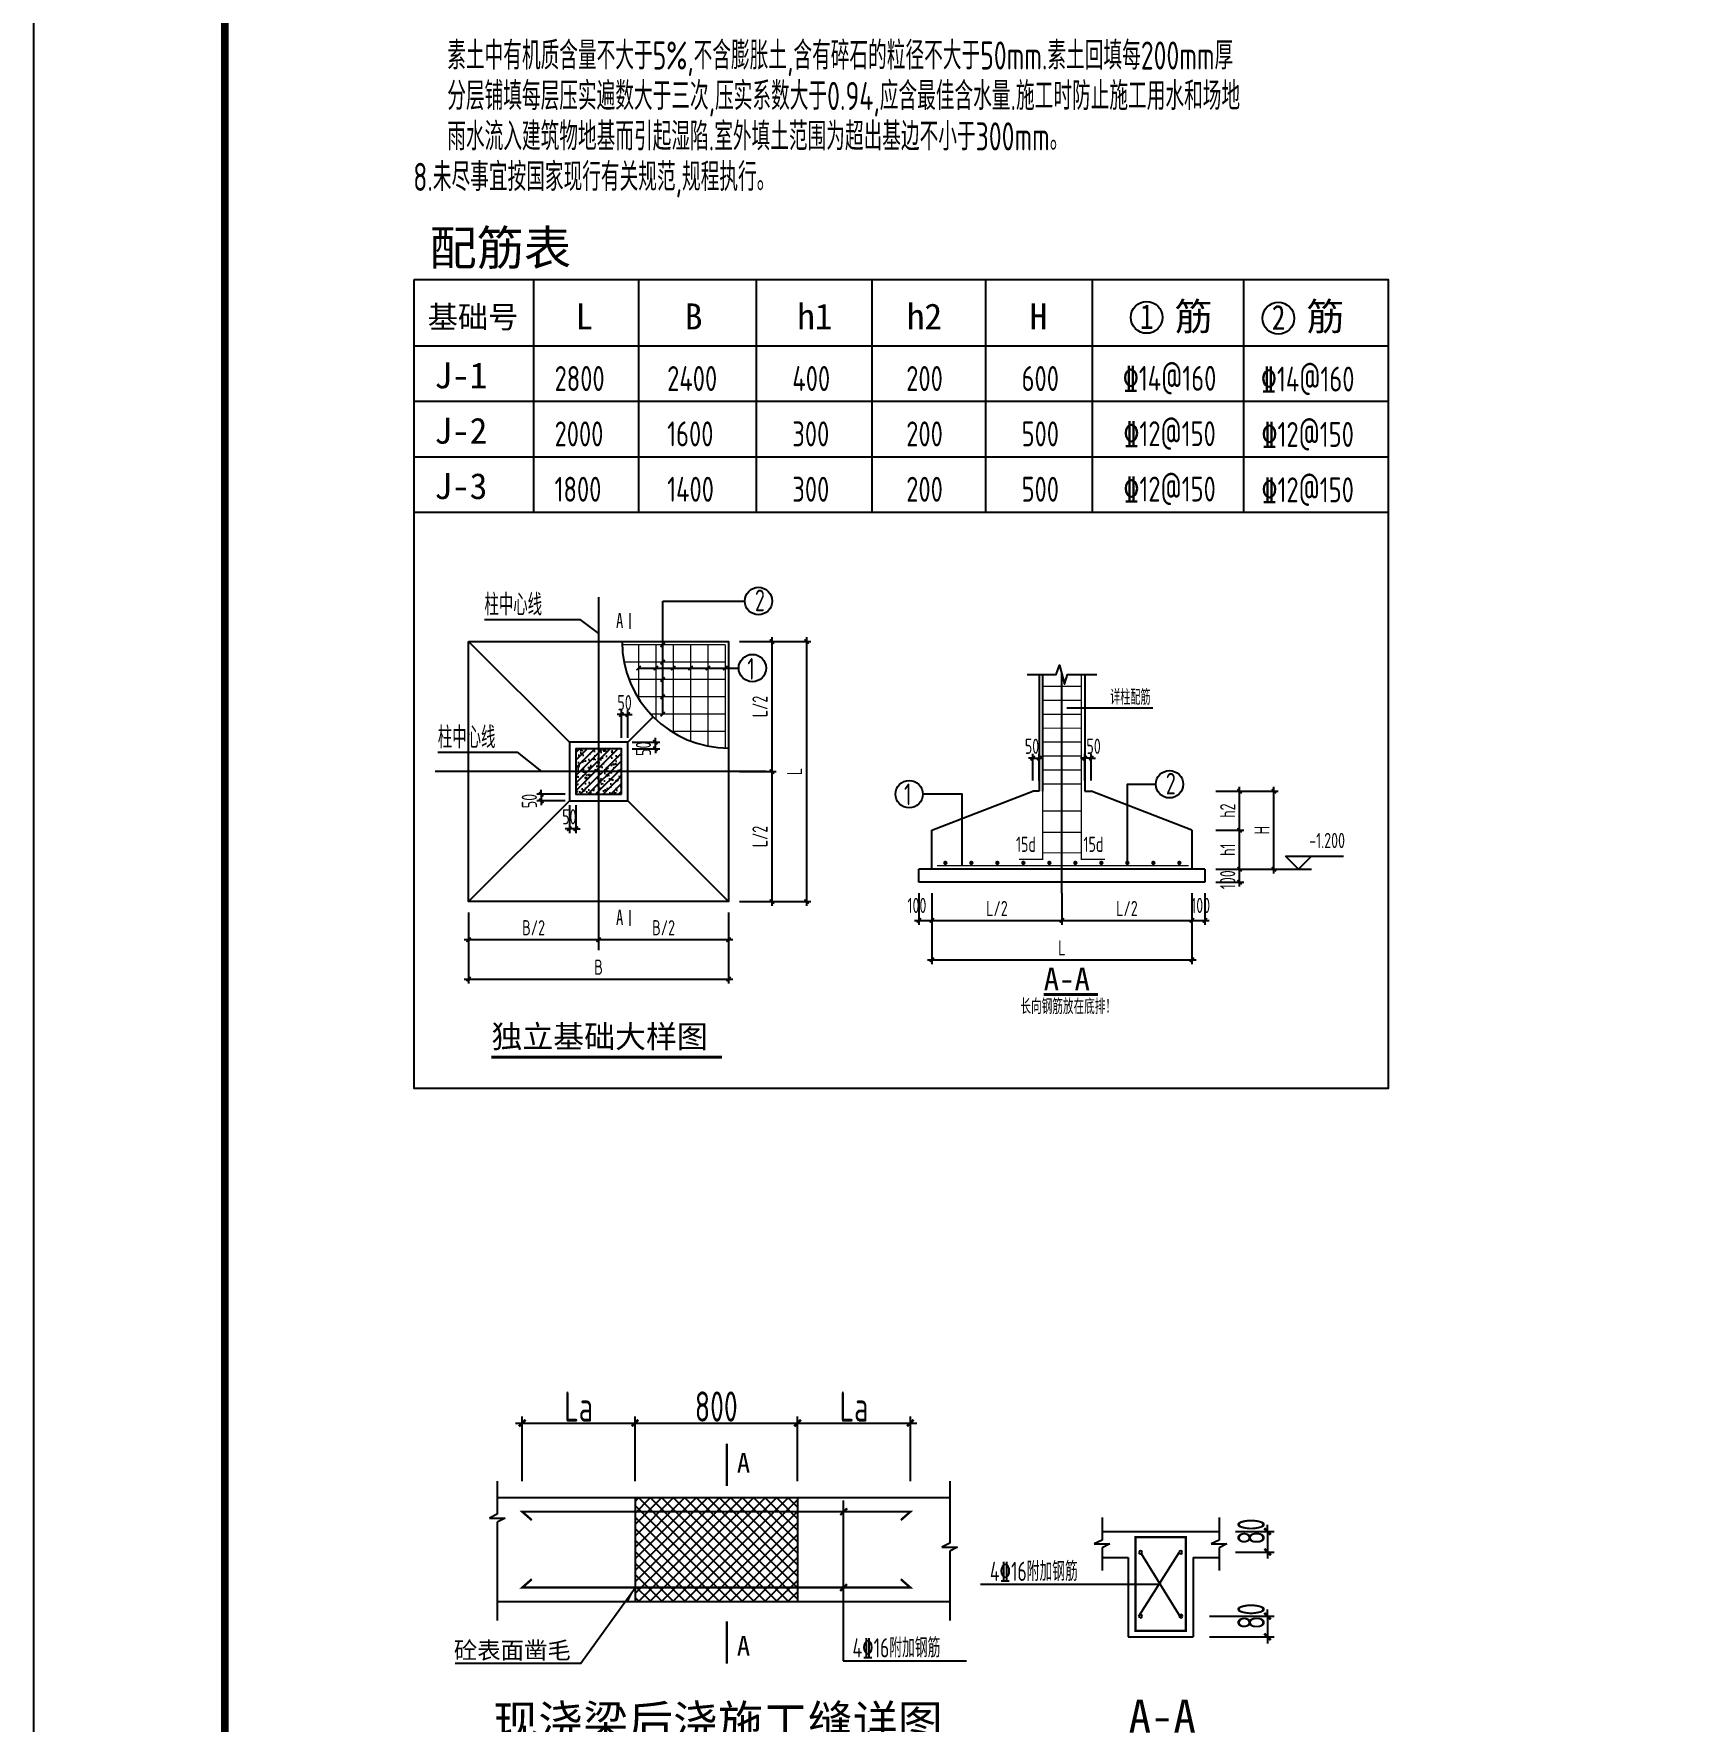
# Model space of a CAD drawing. Extents: x 2303022 to 2899168, y 17226141 to 18257813.
# Drawn here: x 2536210 to 2568410, y 18084103 to 18117202 of the extents above; entities that cross this region are included whole.
import ezdxf
from ezdxf.enums import TextEntityAlignment as Align

# ---------------------------------------------------------------- set-up
doc = ezdxf.new("R2010")
doc.units = 0
doc.header["$LTSCALE"] = 1000
doc.header["$MEASUREMENT"] = 0
doc.layers.get('Defpoints').update_dxf_attribs({"color": 250})
for name, color, linetype in [('33', 2, 'Continuous'), ('3T_WOOD', 21, 'Continuous'), ('dim', 7, 'Continuous'), ('DIM_SYMB', 165, 'Continuous'), ('LVTRY', 6, 'Continuous'), ('PUB_TEXT', 7, 'Continuous'), ('REIN', 1, 'Continuous'), ('TEXT', 7, 'Continuous'), ('THICK', 6, 'Continuous'), ('THIN', 7, 'Continuous'), ('TK', 4, 'Continuous'), ('表格', 8, 'Continuous'), ('轴线__尺寸数字', 253, 'Continuous')]:
    doc.layers.add(name, color=color, linetype=linetype)
doc.styles.add('-宋体', font='', dxfattribs={"width": 0.8})
doc.styles.add('TSSD_Dimension', font='Tssdeng.shx', dxfattribs={"width": 0.7, "bigfont": 'hztxt.shx'})
doc.styles.add('TSSD_Label', font='tssdeng.shx', dxfattribs={"width": 0.7, "bigfont": 'hztxt.shx'})
doc.styles.add('TSSD_REIN', font='tssdeng.shx', dxfattribs={"width": 0.7, "bigfont": 'tssdchn.shx'})
doc.styles.add('宋体', font='', dxfattribs={"width": 0.8})
doc.styles.add('黑体', font='simhei.ttf', dxfattribs={"width": 0.8})
doc.styles.get('-宋体').set_extended_font_data('SimSun')
doc.styles.get('宋体').set_extended_font_data('SimSun')
doc.dimstyles.new('TSSD_100_100', dxfattribs={"dimtxt": 350, "dimasz": 100, "dimexe": 100, "dimexo": 250, "dimgap": 100, "dimtad": 1, "dimdec": 0, "dimzin": 0, "dimdsep": 46, "dimtxsty": 'TSSD_Dimension', "dimblk": 'ARCHTICK', "dimblk1": 'ARCHTICK', "dimblk2": 'ARCHTICK', "dimcen": 0, "dimdle": 100, "dimclrt": 7, "dimadec": 0, "dimazin": 0, "dimtfac": 1, "dimtdec": 0, "dimtix": 1, "dimtmove": 2, "dimatfit": 3, "dimldrblk": 'ARCHTICK', "dimfxl": 0, "dimtolj": 1, "dimtzin": 0, "dimarcsym": 0})

# ---------------------------------------------------------------- blocks, each defined once
blk = doc.blocks.new('_ArchTick')
at = {"color": 0, "linetype": 'ByBlock', "const_width": 0.4}
blk.add_lwpolyline([(-0.5, -0.5), (0.5, 0.5)], dxfattribs=at)
blk = doc.blocks.new('*D358')
at = {"layer": 'Defpoints', "color": 0}
for p in [(-111938, -325189), (-111788, -325189), (-111938, -325983)]:
    blk.add_point(p, dxfattribs=at)
at = {"layer": 'dim', "color": 0, "lineweight": -2}
for p, q in [((-111938, -325439), (-111938, -326083)), ((-111788, -325439), (-111788, -326083)), ((-111938, -325983), (-112038, -325983)), ((-111788, -325983), (-111938, -325983)), ((-111788, -325983), (-111688, -325983))]:
    blk.add_line(p, q, dxfattribs=at)
at = {"layer": 'dim', "color": 0, "lineweight": -2, "xscale": 100, "yscale": 100, "zscale": 100}
blk.add_blockref('_ArchTick', (-111938, -325983), dxfattribs=at)
at = {"layer": 'dim', "color": 0, "lineweight": -2, "xscale": 100, "yscale": 100, "zscale": 100, "rotation": 180}
blk.add_blockref('_ArchTick', (-111788, -325983), dxfattribs=at)
at = {"layer": 'dim', "color": 7, "insert": (-111938, -325708), "char_height": 350, "attachment_point": 5, "style": 'TSSD_Dimension'}
blk.add_mtext('\\A1;50', dxfattribs=at)
blk = doc.blocks.new('*D359')
at = {"layer": 'Defpoints', "color": 0}
for p in [(-112586, -325339), (-111788, -325189), (-111788, -325339)]:
    blk.add_point(p, dxfattribs=at)
at = {"layer": 'dim', "color": 0, "lineweight": -2}
for p, q in [((-112586, -325189), (-112586, -325089)), ((-112038, -325189), (-112686, -325189)), ((-112038, -325339), (-112686, -325339)), ((-112586, -325189), (-112586, -325339)), ((-112586, -325339), (-112586, -325439))]:
    blk.add_line(p, q, dxfattribs=at)
at = {"layer": 'dim', "color": 0, "lineweight": -2, "xscale": 100, "yscale": 100, "zscale": 100}
for p, rotation in [((-112586, -325189), 270), ((-112586, -325339), 90)]:
    blk.add_blockref('_ArchTick', p, dxfattribs=dict(at, rotation=rotation))
at = {"layer": 'dim', "color": 7, "insert": (-112861, -325345), "char_height": 350, "attachment_point": 5, "rotation": 90, "style": 'TSSD_Dimension'}
blk.add_mtext('\\A1;50', dxfattribs=at)
blk = doc.blocks.new('*D360')
at = {"layer": 'Defpoints', "color": 0}
for p in [(-110588, -323350), (-110738, -324139), (-110588, -324139)]:
    blk.add_point(p, dxfattribs=at)
at = {"layer": 'dim', "color": 0, "lineweight": -2}
for p, q in [((-110738, -323350), (-110838, -323350)), ((-110738, -323889), (-110738, -323250)), ((-110738, -323350), (-110588, -323350)), ((-110588, -323889), (-110588, -323250)), ((-110588, -323350), (-110488, -323350))]:
    blk.add_line(p, q, dxfattribs=at)
at = {"layer": 'dim', "color": 0, "lineweight": -2, "xscale": 100, "yscale": 100, "zscale": 100}
blk.add_blockref('_ArchTick', (-110738, -323350), dxfattribs=at)
at = {"layer": 'dim', "color": 0, "lineweight": -2, "xscale": 100, "yscale": 100, "zscale": 100, "rotation": 180}
blk.add_blockref('_ArchTick', (-110588, -323350), dxfattribs=at)
at = {"layer": 'dim', "color": 7, "insert": (-110663, -323075), "char_height": 350, "attachment_point": 5, "style": 'TSSD_Dimension'}
blk.add_mtext('\\A1;50', dxfattribs=at)
blk = doc.blocks.new('*D361')
at = {"layer": 'Defpoints', "color": 0}
for p in [(-110738, -323989), (-110738, -324139), (-109953, -323989)]:
    blk.add_point(p, dxfattribs=at)
at = {"layer": 'dim', "color": 0, "lineweight": -2}
for p, q in [((-109953, -323989), (-109953, -323889)), ((-110488, -323989), (-109853, -323989)), ((-110488, -324139), (-109853, -324139)), ((-109953, -324139), (-109953, -323989)), ((-109953, -324139), (-109953, -324239))]:
    blk.add_line(p, q, dxfattribs=at)
at = {"layer": 'dim', "color": 0, "lineweight": -2, "xscale": 100, "yscale": 100, "zscale": 100}
for p, rotation in [((-109953, -323989), 270), ((-109953, -324139), 90)]:
    blk.add_blockref('_ArchTick', p, dxfattribs=dict(at, rotation=rotation))
at = {"layer": 'dim', "color": 7, "insert": (-110228, -324139), "char_height": 350, "attachment_point": 5, "rotation": 90, "style": 'TSSD_Dimension'}
blk.add_mtext('\\A1;50', dxfattribs=at)
blk = doc.blocks.new('*D362')
at = {"layer": 'Defpoints', "color": 0}
for p in [(-114263, -327664), (-111263, -327664), (-111263, -328544)]:
    blk.add_point(p, dxfattribs=at)
at = {"layer": 'dim', "color": 0, "lineweight": -2}
for p, q in [((-114263, -327914), (-114263, -328644)), ((-111263, -327914), (-111263, -328644)), ((-114363, -328544), (-111163, -328544))]:
    blk.add_line(p, q, dxfattribs=at)
at = {"layer": 'dim', "color": 0, "lineweight": -2, "xscale": 100, "yscale": 100, "zscale": 100, "rotation": 180}
blk.add_blockref('_ArchTick', (-114263, -328544), dxfattribs=at)
at = {"layer": 'dim', "color": 0, "lineweight": -2, "xscale": 100, "yscale": 100, "zscale": 100}
blk.add_blockref('_ArchTick', (-111263, -328544), dxfattribs=at)
at = {"layer": 'dim', "color": 7, "insert": (-112763, -328269), "char_height": 350, "attachment_point": 5, "style": 'TSSD_Dimension'}
blk.add_mtext('\\A1;B/2', dxfattribs=at)
blk = doc.blocks.new('*D363')
at = {"layer": 'Defpoints', "color": 0}
for p in [(-111263, -327664), (-108263, -327664), (-108263, -328544)]:
    blk.add_point(p, dxfattribs=at)
at = {"layer": 'dim', "color": 0, "lineweight": -2}
for p, q in [((-111263, -327914), (-111263, -328644)), ((-108263, -327914), (-108263, -328644)), ((-111363, -328544), (-108163, -328544))]:
    blk.add_line(p, q, dxfattribs=at)
at = {"layer": 'dim', "color": 0, "lineweight": -2, "xscale": 100, "yscale": 100, "zscale": 100, "rotation": 180}
blk.add_blockref('_ArchTick', (-111263, -328544), dxfattribs=at)
at = {"layer": 'dim', "color": 0, "lineweight": -2, "xscale": 100, "yscale": 100, "zscale": 100}
blk.add_blockref('_ArchTick', (-108263, -328544), dxfattribs=at)
at = {"layer": 'dim', "color": 7, "insert": (-109763, -328269), "char_height": 350, "attachment_point": 5, "style": 'TSSD_Dimension'}
blk.add_mtext('\\A1;B/2', dxfattribs=at)
blk = doc.blocks.new('*D364')
at = {"layer": 'Defpoints', "color": 0}
for p in [(-114263, -327664), (-108263, -327664), (-108263, -329454)]:
    blk.add_point(p, dxfattribs=at)
at = {"layer": 'dim', "color": 0, "lineweight": -2}
for p, q in [((-114263, -327914), (-114263, -329554)), ((-108263, -327914), (-108263, -329554)), ((-114363, -329454), (-108163, -329454))]:
    blk.add_line(p, q, dxfattribs=at)
at = {"layer": 'dim', "color": 0, "lineweight": -2, "xscale": 100, "yscale": 100, "zscale": 100, "rotation": 180}
blk.add_blockref('_ArchTick', (-114263, -329454), dxfattribs=at)
at = {"layer": 'dim', "color": 0, "lineweight": -2, "xscale": 100, "yscale": 100, "zscale": 100}
blk.add_blockref('_ArchTick', (-108263, -329454), dxfattribs=at)
at = {"layer": 'dim', "color": 7, "insert": (-111263, -329179), "char_height": 350, "attachment_point": 5, "style": 'TSSD_Dimension'}
blk.add_mtext('\\A1;B', dxfattribs=at)
blk = doc.blocks.new('*D365')
at = {"layer": 'Defpoints', "color": 0}
for p in [(-108263, -321664), (-108263, -324664), (-107264, -324664)]:
    blk.add_point(p, dxfattribs=at)
at = {"layer": 'dim', "color": 0, "lineweight": -2}
for p, q in [((-107264, -321564), (-107264, -324764)), ((-108013, -321664), (-107164, -321664)), ((-108013, -324664), (-107164, -324664))]:
    blk.add_line(p, q, dxfattribs=at)
at = {"layer": 'dim', "color": 0, "lineweight": -2, "xscale": 100, "yscale": 100, "zscale": 100}
for p, rotation in [((-107264, -321664), 90), ((-107264, -324664), 270)]:
    blk.add_blockref('_ArchTick', p, dxfattribs=dict(at, rotation=rotation))
at = {"layer": 'dim', "color": 7, "insert": (-107539, -323164), "char_height": 350, "attachment_point": 5, "rotation": 90, "style": 'TSSD_Dimension'}
blk.add_mtext('\\A1;L/2', dxfattribs=at)
blk = doc.blocks.new('*D366')
at = {"layer": 'Defpoints', "color": 0}
for p in [(-108263, -324664), (-108263, -327664), (-107264, -327664)]:
    blk.add_point(p, dxfattribs=at)
at = {"layer": 'dim', "color": 0, "lineweight": -2}
for p, q in [((-108013, -324664), (-107164, -324664)), ((-107264, -324564), (-107264, -327764)), ((-108013, -327664), (-107164, -327664))]:
    blk.add_line(p, q, dxfattribs=at)
at = {"layer": 'dim', "color": 0, "lineweight": -2, "xscale": 100, "yscale": 100, "zscale": 100}
for p, rotation in [((-107264, -324664), 90), ((-107264, -327664), 270)]:
    blk.add_blockref('_ArchTick', p, dxfattribs=dict(at, rotation=rotation))
at = {"layer": 'dim', "color": 7, "insert": (-107539, -326164), "char_height": 350, "attachment_point": 5, "rotation": 90, "style": 'TSSD_Dimension'}
blk.add_mtext('\\A1;L/2', dxfattribs=at)
blk = doc.blocks.new('*D367')
at = {"layer": 'Defpoints', "color": 0}
for p in [(-108263, -321664), (-108263, -327664), (-106465, -327664)]:
    blk.add_point(p, dxfattribs=at)
at = {"layer": 'dim', "color": 0, "lineweight": -2}
for p, q in [((-106465, -321564), (-106465, -327764)), ((-108013, -321664), (-106365, -321664)), ((-108013, -327664), (-106365, -327664))]:
    blk.add_line(p, q, dxfattribs=at)
at = {"layer": 'dim', "color": 0, "lineweight": -2, "xscale": 100, "yscale": 100, "zscale": 100}
for p, rotation in [((-106465, -321664), 90), ((-106465, -327664), 270)]:
    blk.add_blockref('_ArchTick', p, dxfattribs=dict(at, rotation=rotation))
at = {"layer": 'dim', "color": 7, "insert": (-106740, -324664), "char_height": 350, "attachment_point": 5, "rotation": 90, "style": 'TSSD_Dimension'}
blk.add_mtext('\\A1;L', dxfattribs=at)
blk = doc.blocks.new('*D655')
at = {"layer": 'Defpoints', "color": 0}
for p in [(842, 3719), (6842, 3719), (6842, 1928)]:
    blk.add_point(p, dxfattribs=at)
at = {"layer": 'dim', "color": 0, "lineweight": -2}
for p, q in [((842, 3469), (842, 1828)), ((6842, 3469), (6842, 1828)), ((742, 1928), (6942, 1928))]:
    blk.add_line(p, q, dxfattribs=at)
at = {"layer": 'dim', "color": 0, "lineweight": -2, "xscale": 100, "yscale": 100, "zscale": 100, "rotation": 180}
blk.add_blockref('_ArchTick', (842, 1928), dxfattribs=at)
at = {"layer": 'dim', "color": 0, "lineweight": -2, "xscale": 100, "yscale": 100, "zscale": 100}
blk.add_blockref('_ArchTick', (6842, 1928), dxfattribs=at)
at = {"layer": 'dim', "color": 7, "insert": (3842, 2203), "char_height": 350, "attachment_point": 5, "style": 'TSSD_Dimension'}
blk.add_mtext('\\A1;L', dxfattribs=at)
blk = doc.blocks.new('*D656')
at = {"layer": 'Defpoints', "color": 0}
for p in [(3317, 6581), (3167, 5819), (3317, 5819)]:
    blk.add_point(p, dxfattribs=at)
at = {"layer": 'dim', "color": 0, "lineweight": -2}
for p, q in [((3167, 6069), (3167, 6681)), ((3317, 6069), (3317, 6681)), ((3167, 6581), (3067, 6581)), ((3167, 6581), (3317, 6581)), ((3317, 6581), (3417, 6581))]:
    blk.add_line(p, q, dxfattribs=at)
at = {"layer": 'dim', "color": 0, "lineweight": -2, "xscale": 100, "yscale": 100, "zscale": 100}
blk.add_blockref('_ArchTick', (3167, 6581), dxfattribs=at)
at = {"layer": 'dim', "color": 0, "lineweight": -2, "xscale": 100, "yscale": 100, "zscale": 100, "rotation": 180}
blk.add_blockref('_ArchTick', (3317, 6581), dxfattribs=at)
at = {"layer": 'dim', "color": 7, "insert": (3151, 6856), "char_height": 350, "attachment_point": 5, "style": 'TSSD_Dimension'}
blk.add_mtext('\\A1;50', dxfattribs=at)
blk = doc.blocks.new('*D657')
at = {"layer": 'Defpoints', "color": 0}
for p in [(4367, 6581), (4367, 5819), (4517, 5819)]:
    blk.add_point(p, dxfattribs=at)
at = {"layer": 'dim', "color": 0, "lineweight": -2}
for p, q in [((4367, 6069), (4367, 6681)), ((4517, 6069), (4517, 6681)), ((4367, 6581), (4267, 6581)), ((4517, 6581), (4367, 6581)), ((4517, 6581), (4617, 6581))]:
    blk.add_line(p, q, dxfattribs=at)
at = {"layer": 'dim', "color": 0, "lineweight": -2, "xscale": 100, "yscale": 100, "zscale": 100}
blk.add_blockref('_ArchTick', (4367, 6581), dxfattribs=at)
at = {"layer": 'dim', "color": 0, "lineweight": -2, "xscale": 100, "yscale": 100, "zscale": 100, "rotation": 180}
blk.add_blockref('_ArchTick', (4517, 6581), dxfattribs=at)
at = {"layer": 'dim', "color": 7, "insert": (4573, 6856), "char_height": 350, "attachment_point": 5, "style": 'TSSD_Dimension'}
blk.add_mtext('\\A1;50', dxfattribs=at)
blk = doc.blocks.new('*D658')
at = {"layer": 'Defpoints', "color": 0}
for p in [(7142, 4019), (7942, 4019), (7142, 3719)]:
    blk.add_point(p, dxfattribs=at)
at = {"layer": 'dim', "color": 0, "lineweight": -2}
for p, q in [((7392, 4019), (8042, 4019)), ((7942, 3619), (7942, 4119)), ((7392, 3719), (8042, 3719))]:
    blk.add_line(p, q, dxfattribs=at)
at = {"layer": 'dim', "color": 0, "lineweight": -2, "xscale": 100, "yscale": 100, "zscale": 100}
for p, rotation in [((7942, 4019), 90), ((7942, 3719), 270)]:
    blk.add_blockref('_ArchTick', p, dxfattribs=dict(at, rotation=rotation))
at = {"layer": 'dim', "color": 7, "insert": (7667, 3776), "char_height": 350, "attachment_point": 5, "rotation": 90, "style": 'TSSD_Dimension'}
blk.add_mtext('\\A1;100', dxfattribs=at)
blk = doc.blocks.new('*D659')
at = {"layer": 'Defpoints', "color": 0}
for p in [(7142, 4919), (7942, 4919), (7142, 4019)]:
    blk.add_point(p, dxfattribs=at)
at = {"layer": 'dim', "color": 0, "lineweight": -2}
for p, q in [((7392, 4919), (8042, 4919)), ((7942, 3919), (7942, 5019)), ((7392, 4019), (8042, 4019))]:
    blk.add_line(p, q, dxfattribs=at)
at = {"layer": 'dim', "color": 0, "lineweight": -2, "xscale": 100, "yscale": 100, "zscale": 100}
for p, rotation in [((7942, 4919), 90), ((7942, 4019), 270)]:
    blk.add_blockref('_ArchTick', p, dxfattribs=dict(at, rotation=rotation))
at = {"layer": 'dim', "color": 7, "insert": (7667, 4469), "char_height": 350, "attachment_point": 5, "rotation": 90, "style": 'TSSD_Dimension'}
blk.add_mtext('\\A1;h1', dxfattribs=at)
blk = doc.blocks.new('*D660')
at = {"layer": 'Defpoints', "color": 0}
for p in [(7331, 5819), (7942, 5819), (7142, 4919)]:
    blk.add_point(p, dxfattribs=at)
at = {"layer": 'dim', "color": 0, "lineweight": -2}
for p, q in [((7942, 4819), (7942, 5919)), ((7581, 5819), (8042, 5819)), ((7392, 4919), (8042, 4919))]:
    blk.add_line(p, q, dxfattribs=at)
at = {"layer": 'dim', "color": 0, "lineweight": -2, "xscale": 100, "yscale": 100, "zscale": 100}
for p, rotation in [((7942, 5819), 90), ((7942, 4919), 270)]:
    blk.add_blockref('_ArchTick', p, dxfattribs=dict(at, rotation=rotation))
at = {"layer": 'dim', "color": 7, "insert": (7667, 5369), "char_height": 350, "attachment_point": 5, "rotation": 90, "style": 'TSSD_Dimension'}
blk.add_mtext('\\A1;h2', dxfattribs=at)
blk = doc.blocks.new('*D661')
at = {"layer": 'Defpoints', "color": 0}
for p in [(7142, 5819), (8733, 5819), (7142, 4019)]:
    blk.add_point(p, dxfattribs=at)
at = {"layer": 'dim', "color": 0, "lineweight": -2}
for p, q in [((8733, 3919), (8733, 5919)), ((7392, 5819), (8833, 5819)), ((7392, 4019), (8833, 4019))]:
    blk.add_line(p, q, dxfattribs=at)
at = {"layer": 'dim', "color": 0, "lineweight": -2, "xscale": 100, "yscale": 100, "zscale": 100}
for p, rotation in [((8733, 5819), 90), ((8733, 4019), 270)]:
    blk.add_blockref('_ArchTick', p, dxfattribs=dict(at, rotation=rotation))
at = {"layer": 'dim', "color": 7, "insert": (8458, 4919), "char_height": 350, "attachment_point": 5, "rotation": 90, "style": 'TSSD_Dimension'}
blk.add_mtext('\\A1;H', dxfattribs=at)
blk = doc.blocks.new('*D662')
at = {"layer": 'Defpoints', "color": 0}
for p in [(542, 3719), (842, 3719), (842, 2838)]:
    blk.add_point(p, dxfattribs=at)
at = {"layer": 'dim', "color": 0, "lineweight": -2}
for p, q in [((542, 3469), (542, 2738)), ((842, 3469), (842, 2738)), ((442, 2838), (942, 2838))]:
    blk.add_line(p, q, dxfattribs=at)
at = {"layer": 'dim', "color": 0, "lineweight": -2, "xscale": 100, "yscale": 100, "zscale": 100, "rotation": 180}
blk.add_blockref('_ArchTick', (542, 2838), dxfattribs=at)
at = {"layer": 'dim', "color": 0, "lineweight": -2, "xscale": 100, "yscale": 100, "zscale": 100}
blk.add_blockref('_ArchTick', (842, 2838), dxfattribs=at)
at = {"layer": 'dim', "color": 7, "insert": (495, 3183), "char_height": 350, "attachment_point": 5, "style": 'TSSD_Dimension'}
blk.add_mtext('\\A1;100', dxfattribs=at)
blk = doc.blocks.new('*D663')
at = {"layer": 'Defpoints', "color": 0}
for p in [(842, 3719), (3842, 3719), (3842, 2838)]:
    blk.add_point(p, dxfattribs=at)
at = {"layer": 'dim', "color": 0, "lineweight": -2}
for p, q in [((842, 3469), (842, 2738)), ((3842, 3469), (3842, 2738)), ((742, 2838), (3942, 2838))]:
    blk.add_line(p, q, dxfattribs=at)
at = {"layer": 'dim', "color": 0, "lineweight": -2, "xscale": 100, "yscale": 100, "zscale": 100, "rotation": 180}
blk.add_blockref('_ArchTick', (842, 2838), dxfattribs=at)
at = {"layer": 'dim', "color": 0, "lineweight": -2, "xscale": 100, "yscale": 100, "zscale": 100}
blk.add_blockref('_ArchTick', (3842, 2838), dxfattribs=at)
at = {"layer": 'dim', "color": 7, "insert": (2342, 3113), "char_height": 350, "attachment_point": 5, "style": 'TSSD_Dimension'}
blk.add_mtext('\\A1;L/2', dxfattribs=at)
blk = doc.blocks.new('*D664')
at = {"layer": 'Defpoints', "color": 0}
for p in [(3842, 3719), (6842, 3719), (6842, 2838)]:
    blk.add_point(p, dxfattribs=at)
at = {"layer": 'dim', "color": 0, "lineweight": -2}
for p, q in [((3842, 3469), (3842, 2738)), ((6842, 3469), (6842, 2738)), ((3742, 2838), (6942, 2838))]:
    blk.add_line(p, q, dxfattribs=at)
at = {"layer": 'dim', "color": 0, "lineweight": -2, "xscale": 100, "yscale": 100, "zscale": 100, "rotation": 180}
blk.add_blockref('_ArchTick', (3842, 2838), dxfattribs=at)
at = {"layer": 'dim', "color": 0, "lineweight": -2, "xscale": 100, "yscale": 100, "zscale": 100}
blk.add_blockref('_ArchTick', (6842, 2838), dxfattribs=at)
at = {"layer": 'dim', "color": 7, "insert": (5342, 3113), "char_height": 350, "attachment_point": 5, "style": 'TSSD_Dimension'}
blk.add_mtext('\\A1;L/2', dxfattribs=at)
blk = doc.blocks.new('*D665')
at = {"layer": 'Defpoints', "color": 0}
for p in [(6842, 3719), (7142, 3719), (7142, 2838)]:
    blk.add_point(p, dxfattribs=at)
at = {"layer": 'dim', "color": 0, "lineweight": -2}
for p, q in [((6842, 3469), (6842, 2738)), ((7142, 3469), (7142, 2738)), ((6742, 2838), (7242, 2838))]:
    blk.add_line(p, q, dxfattribs=at)
at = {"layer": 'dim', "color": 0, "lineweight": -2, "xscale": 100, "yscale": 100, "zscale": 100, "rotation": 180}
blk.add_blockref('_ArchTick', (6842, 2838), dxfattribs=at)
at = {"layer": 'dim', "color": 0, "lineweight": -2, "xscale": 100, "yscale": 100, "zscale": 100}
blk.add_blockref('_ArchTick', (7142, 2838), dxfattribs=at)
at = {"layer": 'dim', "color": 7, "insert": (7043, 3183), "char_height": 350, "attachment_point": 5, "style": 'TSSD_Dimension'}
blk.add_mtext('\\A1;100', dxfattribs=at)
blk = doc.blocks.new('_ARROW')
blk.add_solid([(0, 0), (-1, 0.1), (-1, -0.1)])
blk = doc.blocks.new('A$C42645AC8')
at = {"layer": 'THICK'}
h = blk.add_hatch(dxfattribs=at)
h.set_pattern_fill('NET', color=256, scale=1184.433164, angle=45, style=0)
h.set_pattern_definition([(45, (-60331.35, -191404.68), (-104.69009, 104.69009), []), (135, (-60331.35, -191404.68), (-104.69009, -104.69009), [])])
h.paths.add_polyline_path([(6307, 6968), (6307, 7224), (3346, 7224), (3346, 6968)])
h.paths.add_polyline_path([(3346, 6968), (3346, 5585), (6307, 5585), (6307, 6968)])
h.paths.add_polyline_path([(6307, 5329), (6307, 5585), (3346, 5585), (3346, 5329)])
at = {"layer": 'dim'}
for p, q in [((1289, 7524), (1289, 8704)), ((3346, 7524), (3346, 8704)), ((3346, 7524), (3346, 8704)), ((6307, 7524), (6307, 8704)), ((6307, 7524), (6307, 8704)), ((8363, 7524), (8363, 8704)), ((1169, 8584), (3466, 8584)), ((3226, 8584), (6427, 8584)), ((6187, 8584), (8483, 8584)), ((14289, 6608), (14992, 6608)), ((14872, 6608), (14872, 6728)), ((14872, 6608), (14872, 6233)), ((14289, 6233), (14992, 6233)), ((14872, 6233), (14872, 6113)), ((13815, 5064), (14992, 5064)), ((14872, 5064), (14872, 5184)), ((14872, 5064), (14872, 4689)), ((13815, 4689), (14992, 4689)), ((14872, 4689), (14872, 4569))]:
    blk.add_line(p, q, dxfattribs=at)
at = {"layer": 'THICK'}
for p, q in [((834, 7527), (834, 6920)), ((9080, 7527), (9080, 6393)), ((834, 7224), (9080, 7224)), ((3346, 7224), (3346, 5329)), ((6307, 7224), (6307, 5329)), ((7138, 7171), (7138, 4253)), ((834, 6920), (692, 6849)), ((692, 6849), (976, 6849)), ((976, 6849), (834, 6778)), ((834, 6778), (834, 4986)), ((11857, 6864), (11857, 6451)), ((13989, 6864), (13989, 6451)), ((11857, 6608), (13989, 6608)), ((13515, 6608), (13989, 6608)), ((9080, 6393), (8938, 6322)), ((8938, 6322), (9222, 6322)), ((9222, 6322), (9080, 6251)), ((9080, 6251), (9080, 4986)), ((11857, 6451), (11715, 6380)), ((11715, 6380), (11999, 6380)), ((11999, 6380), (11857, 6309)), ((11857, 6309), (11857, 5895)), ((12529, 5064), (13259, 6227)), ((12559, 6227), (13294, 5035)), ((13989, 6451), (13847, 6380)), ((13847, 6380), (14131, 6380)), ((14131, 6380), (13989, 6309)), ((13989, 6309), (13989, 5895)), ((11857, 6134), (12331, 6134)), ((12331, 6134), (12331, 4689)), ((13515, 6134), (13989, 6134)), ((13515, 6134), (13515, 4689)), ((13989, 6134), (13989, 6016)), ((9642, 5646), (12932, 5646)), ((834, 5329), (9080, 5329)), ((12331, 4689), (13515, 4689)), ((7138, 4253), (9385, 4253))]:
    blk.add_line(p, q, dxfattribs=at)
for points, const_width in [([(5020, 8207), (5020, 7435)], 41.5), ([(8363, 6968), (1289, 6968), (1289, 6968), (1464, 6814)], 41.5), ([(1289, 6968), (8363, 6968), (8363, 6968), (8188, 6814)], 41.5), ([(7209, 7029), (7085, 6906)], 41.5), ([(12464, 6505), (12464, 4796), (13383, 4796), (13383, 6505), (12464, 6505)], 41.5), ([(8363, 5585), (1289, 5585), (1289, 5585), (1464, 5738)], 41.5), ([(1289, 5585), (8363, 5585), (8363, 5585), (8188, 5738)], 41.5), ([(7209, 5647), (7085, 5523)], 41.5), ([(5020, 4971), (5020, 4199)], 41.5), ([(11964, 2783), (13850, 2783)], 72.1), ([(517, 2596), (9334, 2596)], 72.1)]:
    blk.add_lwpolyline(points, dxfattribs=dict(at, const_width=const_width))
at = {"layer": 'THICK', "const_width": 59.2}
for points in [[(12588, 6227, 1), (12529, 6227, 1), (12588, 6227)], [(13318, 6227, 1), (13259, 6227, 1), (13318, 6227)], [(12588, 5064, 1), (12529, 5064, 1), (12588, 5064)], [(13323, 5064, 1), (13264, 5064, 1), (13323, 5064)]]:
    blk.add_lwpolyline(points, format="xyb", dxfattribs=at)
at = {"layer": 'THICK'}
blk.add_lwpolyline([(3346, 5576), (2358, 4203), (67, 4203)], dxfattribs=at)
at = {"layer": 'dim', "xscale": 120, "yscale": 120, "zscale": 120}
for p, rotation in [((1289, 8584), 180), ((3346, 8584), 180), ((6307, 8584), 180), ((14872, 6608), 270), ((14872, 6233), 90), ((14872, 5064), 270), ((14872, 4689), 90)]:
    blk.add_blockref('_ArchTick', p, dxfattribs=dict(at, rotation=rotation))
for p in [(3346, 8584), (6307, 8584), (8363, 8584)]:
    blk.add_blockref('_ArchTick', p, dxfattribs=at)
at = {"layer": 'THICK', "xscale": 284.2639593909151, "yscale": 284.263959390868, "zscale": 284.263959390863, "rotation": 57.73537815400558}
blk.add_blockref('_ARROW', (3346, 5576), dxfattribs=at)
at = {"layer": 'dim', "color": 7, "char_height": 550, "attachment_point": 5, "style": 'TSSD_Dimension'}
for s, insert in [('\\A1;La', (2317, 8884)), ('\\A1;800', (4826, 8884)), ('\\A1;La', (7335, 8884))]:
    blk.add_mtext(s, dxfattribs=dict(at, insert=insert))
at = {"layer": 'dim', "color": 7, "char_height": 500, "attachment_point": 5, "rotation": 90, "style": 'TSSD_Dimension'}
for insert in [(14572, 6608), (14572, 5064)]:
    blk.add_mtext('\\A1;80', dxfattribs=dict(at, insert=insert))
at = {"layer": 'THICK', "style": '-宋体'}
for s, height, p in [('A', 355, (5201, 7681)), ('砼表面凿毛', 312.2, (44, 4286)), ('A', 355, (5201, 4347)), ('现浇梁后浇施工缝详图', 600.4, (762, 2842)), ('A-A', 600.4, (12340, 2944))]:
    blk.add_text(s, height=height, dxfattribs=at).set_placement(p)
at = {"layer": 'THICK', "style": 'TSSD_REIN', "width": 0.7}
for p in [(9812, 5706), (7308, 4313)]:
    blk.add_text('4\x8416附加钢筋', height=349.7, dxfattribs=at).set_placement(p)
at = {"layer": '表格', "linetype": 'Continuous', "style": 'TSSD_REIN', "width": 0.75}
for s, p in [('注:上部结构中凡现浇构件均设后浇施工缝详图', (-11, 1667)), ('后浇带处的砼应至少在两个月后浇灌（注明为沉降后浇带的浇灌时间另作规定），采', (586, 853)), ('用强度等级提高一级的微膨胀砼，并特别注意加强早期15天内浇水养护。', (568, 72)), ('后浇带混凝土微膨胀剂SY-G掺量12%%%，限制膨胀率大于0.03%%%', (514, -597))]:
    blk.add_text(s, height=500, rotation=359.99, dxfattribs=at).set_placement(p)
blk = doc.blocks.new('GeYuanFrame_32285100', base_point=(20.09, 4.53))
at = {"layer": 'TK'}
blk.add_lwpolyline([(20.09, 4.53), (20.09, 598.53), (861.09, 598.53), (861.09, 4.53)], close=True, dxfattribs=at)
at = {"layer": 'TK', "const_width": 1}
blk.add_lwpolyline([(45.09, 588.53), (851.09, 588.53), (851.09, 14.53), (45.09, 14.53)], close=True, dxfattribs=at)
blk = doc.blocks.new('A$C35EC7706')
h = blk.add_hatch()
h.set_pattern_fill('钢筋混凝土', color=256, scale=50, style=0)
h.set_pattern_definition([(45, (-209920.32, -133232.81), (-88.38835, 88.38835), []), (50, (-209920.32, -133232.8), (358.6301, -31.37607), [37.5, -412.5]), (355, (-209920.32, -133232.8), (-69.37567, 376.09607), [30, -330]), (100.4514, (-209890.44, -133235.43), (289.2547, 344.71977), [31.8701, -350.57106]), (46.1842, (-209920.32, -133132.8), (533.6205, -82.7595), [56.25, -618.75]), (96.6356, (-209875.86, -133139.7), (467.3314, 487.0589), [47.8051, -525.8565]), (351.1842, (-209920.3, -133132.8), (467.331, 487.0593), [45, -495]), (21, (-209870.32, -133157.8), (298.45353, -201.30945), [37.5, -412.5]), (326, (-209870.32, -133157.8), (121.65767, 362.575), [30, -330]), (71.4514, (-209845.45, -133174.6), (420.1113, 161.26525), [31.8701, -350.57106]), (37.5, (-209920.32, -133232.81), (6.07993, 166.44693), [0, -326, 0, -335, 0, -331.25]), (7.5, (-209920.32, -133232.81), (131.53477, 197.20586), [0, -191, 0, -318.5, 0, -126.25]), (327.5, (-210031.82, -133232.81), (266.91122, -11.277436), [0, -125, 0, -390, 0, -517.5]), (317.5, (-210081.82, -133232.81), (291.59308, 50.0525), [0, -162.5, 0, -259, 0, -367.5])])
h.paths.add_polyline_path([(3244.6, 7152.4), (3244.6, 6102.4), (4294.6, 6102.4), (4294.6, 7152.4)])
for p, q in [((3769.6, 10652.9), (3769.6, 2505.3)), ((5248.5, 7952.4), (5248.5, 10561.9)), ((5248.5, 10561.9), (7145.3, 10561.9)), ((3094.6, 7302.4), (769.6, 9627.4)), ((4694.6, 9015.6), (7002.4, 9015.6)), ((4444.6, 7302.4), (5030.5, 7888.4)), ((4294.6, 7152.4), (3244.6, 7152.4)), ((4294.6, 6102.4), (4294.6, 7152.4)), ((7635.2, 6627.4), (0, 6627.4)), ((769.6, 3627.4), (3094.6, 5952.4)), ((4444.6, 5952.4), (6769.6, 3627.4))]:
    blk.add_line(p, q)
for points in [[(1134.8, 10137.8), (3332.8, 10137.8), (3769.6, 9811.2)], [(769.6, 9627.4), (6769.6, 9627.4), (6769.6, 3627.4), (769.6, 3627.4), (769.6, 9627.4)], [(58.5, 7075.9), (1887.1, 7075.9), (2452.7, 6627.4)], [(4294.6, 6102.4), (4294.6, 7152.4), (3244.6, 7152.4), (3244.6, 6102.4), (4294.6, 6102.4)]]:
    blk.add_lwpolyline(points)
at = {"const_width": 30}
for points in [[(4493.9, 9915.9), (4493.9, 10284.5)], [(4493.9, 3063.3), (4493.9, 3431.8)]]:
    blk.add_lwpolyline(points, dxfattribs=at)
blk.add_lwpolyline([(4444.6, 5952.4), (4444.6, 7302.4), (3094.6, 7302.4), (3094.6, 5952.4)], close=True)
for centre in [(7461.2, 10561.9), (7318.4, 9015.6)]:
    blk.add_circle(centre, 315.9)
blk.add_arc((6769.6, 9627.4), 2459.4, 180, 270)
at = {"layer": 'DIM_SYMB', "const_width": 70}
blk.add_lwpolyline([(1297, 35), (6617.5, 35)], dxfattribs=at)
at = {"layer": 'REIN', "const_width": 30}
for points in [[(4310.2, 9552.4), (6694.6, 9552.4)], [(4694.6, 9552.4), (4694.6, 8307.2)], [(5094.6, 9552.4), (5094.6, 7826.6)], [(5494.6, 9552.4), (5494.6, 7524.3)], [(5894.6, 9552.4), (5894.6, 7328.9)], [(6294.6, 9552.4), (6294.6, 7214.3)], [(6694.6, 9552.4), (6694.6, 7168)], [(4356.5, 9152.4), (6694.6, 9152.4)], [(4471.1, 8752.4), (6694.6, 8752.4)], [(4666.5, 8352.4), (6694.6, 8352.4)], [(4968.8, 7952.4), (6694.6, 7952.4)], [(5449.3, 7552.4), (6694.6, 7552.4)]]:
    blk.add_lwpolyline(points, dxfattribs=at)
at = {"layer": 'dim', "xscale": 100, "yscale": 100, "zscale": 100, "rotation": 180}
for p in [(5248.5, 9552.4), (4694.6, 9015.6), (5094.6, 9015.6), (5248.5, 9152.4), (5494.6, 9015.6), (5894.6, 9015.6), (6294.6, 9015.6), (6694.6, 9015.6), (5248.5, 8752.4), (5248.5, 8352.4), (5248.5, 7952.4)]:
    blk.add_blockref('_ArchTick', p, dxfattribs=at)
at = {"layer": 'DIM_SYMB', "color": 7, "style": '黑体'}
blk.add_text('独立基础大样图', height=522.78, dxfattribs=at).set_placement((1297, 251.8))
at = {"layer": 'TEXT', "width": 0.7}
for s, height, style, p in [('柱中心线', 500, 'TSSD_REIN', (1135, 10227.2)), ('2', 500, 'TSSD_REIN', (7378.6, 10327.2)), ('A', 350, '宋体', (4172.8, 9937.8)), ('1', 500, 'TSSD_REIN', (7202, 8747)), ('柱中心线', 500, 'TSSD_REIN', (58.7, 7165.2)), ('A', 350, '宋体', (4172.8, 3087.8))]:
    blk.add_text(s, height=height, dxfattribs=dict(at, style=style)).set_placement(p)
at = {"layer": 'dim'}
for base, p1, p2, text, picture, middle in [((7768.5, 6627.4), (6769.6, 9627.4), (6769.6, 6627.4), 'L/2', '*D365', (7493.5, 8127.4)), ((8567.4, 3627.4), (6769.6, 9627.4), (6769.6, 3627.4), 'L', '*D367', (8292.4, 6627.4)), ((7768.5, 3627.4), (6769.6, 6627.4), (6769.6, 3627.4), 'L/2', '*D366', (7493.5, 5127.4))]:
    dim = blk.add_linear_dim(base=base, p1=p1, p2=p2, angle=90, text=text, dimstyle='TSSD_100_100', dxfattribs=at)
    dim.commit()
    dim.dimension.update_dxf_attribs({"geometry": picture, "text_midpoint": middle, "insert": (115032.3, 331291.6)})
for base, p1, p2, text, picture, middle in [((4444.6, 7941.7), (4294.6, 7152.4), (4444.6, 7152.4), '50', '*D360', (4369.6, 8216.7)), ((3769.6, 2747.3), (769.6, 3627.4), (3769.6, 3627.4), 'B/2', '*D362', (2269.6, 3022.3)), ((6769.6, 1837.2), (769.6, 3627.4), (6769.6, 3627.4), 'B', '*D364', (3769.6, 2112.2)), ((6769.6, 2747.3), (3769.6, 3627.4), (6769.6, 3627.4), 'B/2', '*D363', (5269.6, 3022.3))]:
    dim = blk.add_linear_dim(base=base, p1=p1, p2=p2, text=text, dimstyle='TSSD_100_100', dxfattribs=at)
    dim.commit()
    dim.dimension.update_dxf_attribs({"geometry": picture, "text_midpoint": middle, "insert": (115032.3, 331291.6)})
for base, p1, p2, picture, middle in [((5079.5, 7302.4), (4294.6, 7152.4), (4294.6, 7302.4), '*D361', (4804.5, 7152.4)), ((2446.2, 5952.4), (3244.6, 6102.4), (3244.6, 5952.4), '*D359', (2171.2, 5946.3))]:
    dim = blk.add_linear_dim(base=base, p1=p1, p2=p2, angle=90, text='50', dimstyle='TSSD_100_100', dxfattribs=at)
    dim.commit()
    dim.dimension.update_dxf_attribs({"geometry": picture, "text_midpoint": middle, "dimtype": 128, "insert": (115032.3, 331291.6)})
dim = blk.add_linear_dim(base=(3094.6, 5308.9), p1=(3244.6, 6102.4), p2=(3094.6, 6102.4), text='50', dimstyle='TSSD_100_100', dxfattribs=at)
dim.commit()
dim.dimension.update_dxf_attribs({"geometry": '*D358', "text_midpoint": (3094.6, 5583.9), "dimtype": 128, "insert": (115032.3, 331291.6)})
blk = doc.blocks.new('A$C3E4D3828')
for p, q in [((3317, 8509.5), (3317, 5818.6)), ((3397, 8509.5), (3397, 5818.6)), ((3842, 3468.6), (3842, 8549.2)), ((4367, 8509.5), (4367, 5818.6)), ((3957.5, 7740.6), (5941.2, 7740.6)), ((842, 4918.6), (3167, 5818.6)), ((3317, 5818.6), (3167, 5818.6)), ((4367, 5818.6), (4517, 5818.6)), ((6842, 4918.6), (4517, 5818.6)), ((842, 4018.6), (842, 4918.6)), ((6842, 4918.6), (6842, 4018.6)), ((7142, 4018.6), (542, 4018.6)), ((542, 3718.6), (542, 4018.6)), ((7142, 4018.6), (7142, 3718.6)), ((7142, 3718.6), (542, 3718.6))]:
    blk.add_line(p, q)
for points in [[(5351.7, 4165.4), (5351.7, 5978.2), (6006.9, 5978.2)], [(1539.4, 4098.6), (1539.4, 5749.1), (631.8, 5749.1)]]:
    blk.add_lwpolyline(points)
for centre in [(6322.8, 5978.2), (315.9, 5749.1)]:
    blk.add_circle(centre, 315.9)
at = {"layer": 'DIM_SYMB', "const_width": 70}
blk.add_lwpolyline([(3421.2, 1125.3), (4671.7, 1125.3)], dxfattribs=at)
at = {"layer": 'REIN', "const_width": 30}
for points in [[(3397, 8509.5), (3397, 4245.3), (2847.6, 4245.3)], [(3397, 8237.8), (4287, 8237.8)], [(4287, 8509.5), (4287, 4245.3), (4836.5, 4245.3)], [(3397, 7916.3), (4287, 7916.3)], [(3397, 7594.8), (4287, 7594.8)], [(3397, 7273.3), (4287, 7273.3)], [(3397, 6951.8), (4287, 6951.8)], [(3397, 6630.3), (4287, 6630.3)], [(3397, 6308.8), (4287, 6308.8)], [(3397, 5987.3), (4287, 5987.3)], [(3397, 5364), (4287, 5364)], [(3397, 4870.5), (4287, 4870.5)], [(3397, 4396.5), (4287, 4396.5)], [(956, 4098.6), (6766, 4098.6)]]:
    blk.add_lwpolyline(points, dxfattribs=at)
at = {"layer": 'REIN', "const_width": 50}
for points in [[(1126.7, 4165.4, 1), (1176.7, 4165.4, 1)], [(1726.7, 4165.4, 1), (1776.7, 4165.4, 1)], [(2326.7, 4165.4, 1), (2376.7, 4165.4, 1)], [(2926.7, 4165.4, 1), (2976.7, 4165.4, 1)], [(3526.7, 4165.4, 1), (3576.7, 4165.4, 1)], [(4126.7, 4165.4, 1), (4176.7, 4165.4, 1)], [(4726.7, 4165.4, 1), (4776.7, 4165.4, 1)], [(5326.7, 4165.4, 1), (5376.7, 4165.4, 1)], [(5926.7, 4165.4, 1), (5976.7, 4165.4, 1)], [(6526.7, 4165.4, 1), (6576.7, 4165.4, 1)]]:
    blk.add_lwpolyline(points, format="xyb", close=True, dxfattribs=at)
at = {"layer": 'THIN'}
for p, q in [((9301.1, 4018.6), (9001.1, 4318.6)), ((9001.1, 4318.6), (9601.1, 4318.6)), ((9301.1, 4018.6), (9601.1, 4318.6)), ((9601.1, 4318.6), (10341.5, 4318.6)), ((8833.3, 4018.6), (9601.1, 4018.6)), ((9301.1, 4018.6), (9301.1, 4018.6))]:
    blk.add_line(p, q, dxfattribs=at)
blk.add_lwpolyline([(3037, 8509.5), (3712, 8509.5), (3782, 8729.5), (3902, 8289.5), (3972, 8509.5), (4647, 8509.5)], dxfattribs=at)
at = {"layer": 'PUB_TEXT', "style": '黑体'}
blk.add_text('A-A', height=522.78, dxfattribs=at).set_placement((3421.2, 1225.1))
at = {"layer": 'TEXT', "style": 'TSSD_REIN', "width": 0.7}
for s, height, p in [('详柱配筋', 350, (4955, 7811.8)), ('2', 500, (6240.2, 5743.5)), ('1', 500, (199.5, 5497.7))]:
    blk.add_text(s, height=height, dxfattribs=at).set_placement(p)
for p in [(2781.7, 4313.3), (4338.1, 4313.3)]:
    blk.add_text('15d', height=350, dxfattribs=at).set_placement(p, align=Align.BOTTOM_LEFT)
at = {"layer": 'THIN', "style": 'TSSD_Label', "width": 0.7}
for s, p in [('-1.200', (10374, 4401.4)), ('长向钢筋放在底排！', (5089.3, 569.7))]:
    blk.add_text(s, height=350, dxfattribs=at).set_placement(p, align=Align.BOTTOM_RIGHT)
at = {"layer": 'dim'}
dim = blk.add_linear_dim(base=(3317, 6581.5), p1=(3167, 5818.6), p2=(3317, 5818.6), text='50', dimstyle='TSSD_100_100', dxfattribs=at)
dim.commit()
dim.dimension.update_dxf_attribs({"geometry": '*D656', "text_midpoint": (3151.1, 6856.5), "dimtype": 128})
for base, p1, p2, angle, text, picture, middle, dimtype in [((4367, 6581.5), (4517, 5818.6), (4367, 5818.6), 180, '50', '*D657', (4572.8, 6856.5), 128), ((7941.6, 4018.6), (7142, 3718.6), (7142, 4018.6), 90, '100', '*D658', (7666.6, 3776.1), 128), ((842, 2838.4), (542, 3718.6), (842, 3718.6), 0, '100', '*D662', (494.6, 3183.4), 129), ((7142, 2838.4), (6842, 3718.6), (7142, 3718.6), 0, '100', '*D665', (7042.7, 3183.4), 129)]:
    dim = blk.add_linear_dim(base=base, p1=p1, p2=p2, angle=angle, text=text, dimstyle='TSSD_100_100', dxfattribs=at)
    dim.commit()
    dim.dimension.update_dxf_attribs({"geometry": picture, "text_midpoint": middle, "dimtype": dimtype})
for base, p1, p2, text, picture, middle in [((7941.6, 5818.6), (7142, 4918.6), (7330.9, 5818.6), 'h2', '*D660', (7666.6, 5368.6)), ((8733.3, 5818.6), (7142, 4018.6), (7142, 5818.6), 'H', '*D661', (8458.3, 4918.6)), ((7941.6, 4918.6), (7142, 4018.6), (7142, 4918.6), 'h1', '*D659', (7666.6, 4468.6))]:
    dim = blk.add_linear_dim(base=base, p1=p1, p2=p2, angle=90, text=text, dimstyle='TSSD_100_100', dxfattribs=at)
    dim.commit()
    dim.dimension.update_dxf_attribs({"geometry": picture, "text_midpoint": middle})
dim = blk.add_linear_dim(base=(6842, 1928.3), p1=(842, 3718.6), p2=(6842, 3718.6), text='L', dimstyle='TSSD_100_100', dxfattribs=at)
dim.commit()
dim.dimension.update_dxf_attribs({"geometry": '*D655', "text_midpoint": (3842, 2203.3)})
for p1, p2, picture, middle in [((842, 3718.6), (3842, 3718.6), '*D663', (2342, 3113.4)), ((3842, 3718.6), (6842, 3718.6), '*D664', (5342, 3113.4))]:
    dim = blk.add_aligned_dim(p1=p1, p2=p2, distance=-880.2, text='L/2', dimstyle='TSSD_100_100', dxfattribs=at)
    dim.commit()
    dim.dimension.update_dxf_attribs({"geometry": picture, "text_midpoint": middle})

msp = doc.modelspace()

# ---------------------------------------------------------------- linework, layer by layer
for p, q in [((2546014.2, 18112381.6), (2546014.2, 18107819.9)), ((2548075.6, 18112381.6), (2548075.6, 18107819.9)), ((2550381.2, 18112381.6), (2550381.2, 18107819.9)), ((2552647.4, 18112381.6), (2552647.4, 18107819.9)), ((2554876.8, 18112381.6), (2554876.8, 18107819.9)), ((2556968.6, 18112381.6), (2556968.6, 18107819.9)), ((2559938.6, 18112381.6), (2559938.6, 18107819.9)), ((2562778.7, 18112381.6), (2562778.7, 18107713.4)), ((2543673.6, 18111078.3), (2562768.4, 18111078.3)), ((2543673.6, 18109992.2), (2562768.4, 18109992.2)), ((2543673.6, 18109992.2), (2562768.4, 18109992.2)), ((2543673.6, 18108906), (2562768.4, 18108906)), ((2543673.6, 18108906), (2562768.4, 18108906)), ((2543673.6, 18107819.9), (2562768.4, 18107819.9)), ((2543673.6, 18107819.9), (2562768.4, 18107819.9)), ((2543673.6, 18107819.9), (2562768.4, 18107819.9)), ((2543673.6, 18107819.9), (2562768.4, 18107819.9))]:
    msp.add_line(p, q)
msp.add_lwpolyline([(2543673.6, 18112381.6), (2562778.7, 18112381.6), (2562778.7, 18096511.1), (2543673.6, 18096511.1)], close=True)
at = {"layer": '33'}
for centre in [(2558039.5, 18111637.6), (2560624.7, 18111622.2)]:
    msp.add_circle(centre, 311.9, dxfattribs=at)

# ---------------------------------------------------------------- block references
at = {"xscale": 1.076399996876717, "yscale": 1.076400000602007, "zscale": 1.0764}
msp.add_blockref('A$C42645AC8', (2544404.1, 18080712.9), dxfattribs=at)
at = {"layer": '3T_WOOD', "xscale": 0.8500000014901161, "yscale": 0.8500000014901161, "zscale": 0.8499999999876309}
for name, p in [('A$C35EC7706', (2544085.9, 18097097.6)), ('A$C3E4D3828', (2553113.2, 18097398.9))]:
    msp.add_blockref(name, p, dxfattribs=at)
at = {"layer": 'LVTRY', "xscale": 150, "yscale": 150, "zscale": 150}
msp.add_blockref('GeYuanFrame_32285100', (2536209.8, 18052448.8), dxfattribs=at)

# ---------------------------------------------------------------- texts
at = {"layer": 'PUB_TEXT', "style": '-宋体'}
for s, height, p in [('配筋表', 678.82, (2545361.4, 18113014.8)), ('基础号', 434.44, (2544827.2, 18111654.7)), ('筋', 543.1, (2558960.3, 18111665.6)), ('筋', 543.1, (2561545.5, 18111665.6))]:
    msp.add_text(s, height=height, dxfattribs=at).set_placement(p, align=Align.MIDDLE)
for s, height, p in [('L', 509.1, (2546834.7, 18111402.4)), ('B', 509.1, (2548981.5, 18111402.4)), ('h1', 509.11, (2551185.6, 18111402.4)), ('h2', 509.11, (2553335.4, 18111402.4)), ('H', 509.1, (2555746.8, 18111402.4)), ('J-1', 509.11, (2544069, 18110247.1)), ('J-2', 509.11, (2544069, 18109161)), ('J-3', 509.11, (2544069, 18108074.9))]:
    msp.add_text(s, height=height, dxfattribs=at).set_placement(p)
at = {"layer": 'PUB_TEXT', "style": '-宋体', "width": 0.8}
for s, p in [('1', (2557910.6, 18111409.5)), ('2', (2560495.8, 18111394.2))]:
    msp.add_text(s, height=488.7, dxfattribs=at).set_placement(p)
at = {"layer": 'PUB_TEXT', "linetype": 'Continuous', "style": 'TSSD_REIN', "width": 0.75}
for s, p in [('2800', (2546426.6, 18110195)), ('2400', (2548635.2, 18110195)), ('400', (2551090.1, 18110195)), ('200', (2553324.8, 18110195)), ('600', (2555587.5, 18110195)), ('2000', (2546426.6, 18109108.9)), ('1600', (2548635.2, 18109108.9)), ('300', (2551090.1, 18109108.9)), ('200', (2553324.8, 18109108.9)), ('500', (2555587.5, 18109108.9)), ('1800', (2546426.6, 18108022.8)), ('1400', (2548635.2, 18108022.8)), ('300', (2551090.1, 18108022.8)), ('200', (2553324.8, 18108022.8)), ('500', (2555587.5, 18108022.8))]:
    msp.add_text(s, height=488.75, dxfattribs=at).set_placement(p)
for s, p in [('\x8414@160', (2558490.6, 18110446.3)), ('\x8414@160', (2561199.5, 18110431.4)), ('\x8412@150', (2558490.6, 18109360.2)), ('\x8412@150', (2561199.5, 18109345.3)), ('\x8412@150', (2558490.6, 18108274.1)), ('\x8412@150', (2561199.5, 18108259.2))]:
    msp.add_text(s, height=488.75, dxfattribs=at).set_placement(p, align=Align.MIDDLE)
at = {"layer": '轴线__尺寸数字', "color": 2, "style": 'TSSD_REIN', "width": 0.7}
for s, p in [('素土中有机质含量不大于5%%%,不含膨胀土,含有碎石的粒径不大于50mm.素土回填每200mm厚', (2544321.4, 18116499.4)), ('分层铺填每层压实遍数大于三次,压实系数大于0.94,应含最佳含水量.施工时防止施工用水和场地', (2544321.4, 18115705.8)), ('雨水流入建筑物地基而引起湿陷.室外填土范围为超出基边不小于300mm。', (2544321.4, 18114912.3)), ('8.未尽事宜按国家现行有关规范,规程执行。', (2543653, 18114118.7))]:
    msp.add_text(s, height=550.8, rotation=0, dxfattribs=at).set_placement(p)

doc.saveas('drawing.dxf')
